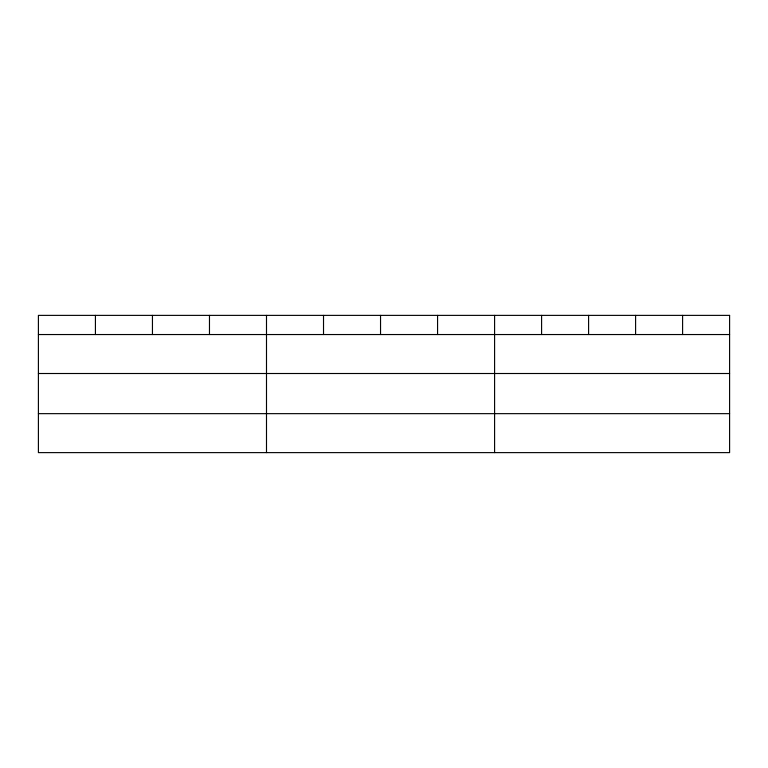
<?xml version="1.0" encoding="UTF-8"?>
<svg xmlns="http://www.w3.org/2000/svg" width="768" height="768" viewBox="0 0 768 768"><rect width="100%" height="100%" fill="white"/><g stroke="black" fill="none" stroke-linecap="round" stroke-linejoin="round"><path stroke-width="1.15" d="M38.4 334.541L729.6 334.541M38.4 373.507L729.6 373.507M38.4 413.654L729.6 413.654M682.598 315.379L682.598 334.541M635.597 315.379L635.597 334.541M588.595 315.379L588.595 334.541M541.594 315.379L541.594 334.541M494.592 315.379L494.592 452.621M437.568 315.379L437.568 334.541M380.544 315.379L380.544 334.541M323.52 315.379L323.52 334.541M266.496 315.379L266.496 452.621M209.472 315.379L209.472 334.541M152.448 315.379L152.448 334.541M95.424 315.379L95.424 334.541M729.6 315.379L38.4 315.379L38.4 452.621L729.6 452.621L729.6 315.379"/></g></svg>
